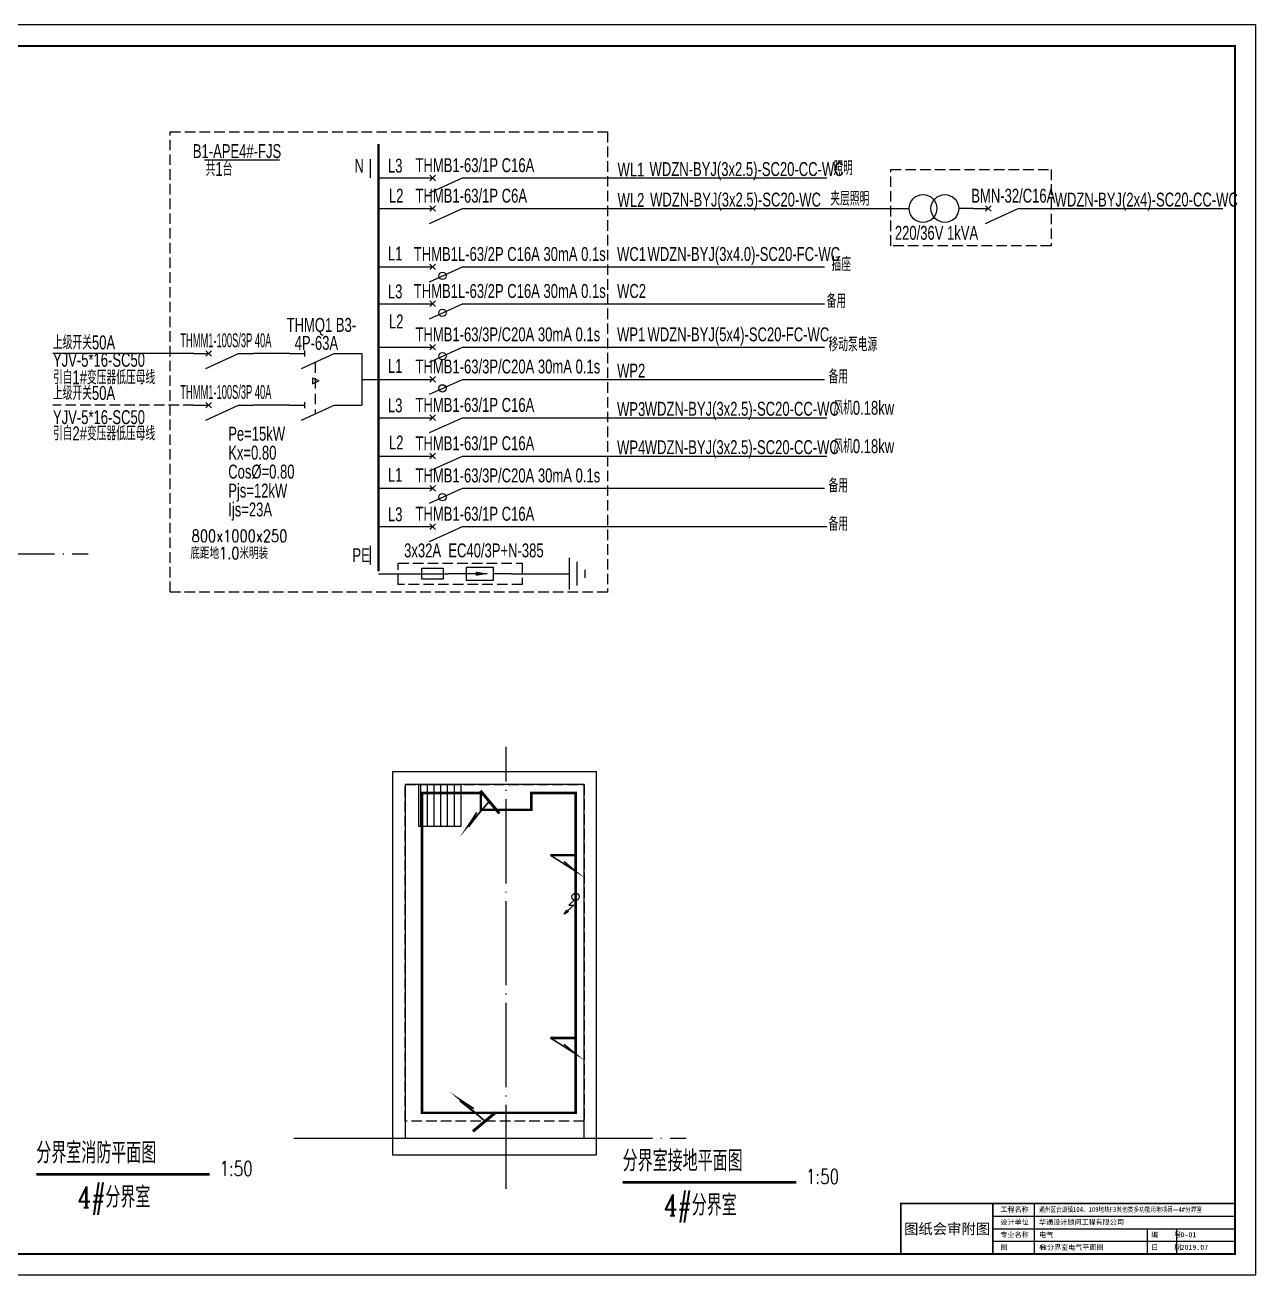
# Model space of a CAD drawing. Extents: x 532544 to 585094, y 87854 to 151914.
# Drawn here: x 555851 to 585094, y 122214 to 151914 of the extents above; entities that cross this region are included whole.
import ezdxf
from ezdxf.enums import TextEntityAlignment as Align

# ---------------------------------------------------------------- set-up
doc = ezdxf.new("R2010")
doc.units = 0
doc.header["$LTSCALE"] = 1000
doc.header["$MEASUREMENT"] = 0
for name, pattern in [('CENTER', [2, 1.25, -0.25, 0.25, -0.25]), ('CONTINOUS', [0]), ('DASH', [0.35, 0.25, -0.1]), ('DIVIDE', [1.25, 0.5, -0.25, 0, -0.25, 0, -0.25]), ('DOTE', [2.42, 2, -0.2, 0.02, -0.2]), ('HIDDEN', [0.375, 0.25, -0.125])]:
    doc.linetypes.add(name, pattern=pattern)
for name, color, linetype in [('00-图签', 7, 'Continuous'), ('A_AXIS-轴线', 1, 'DOTE'), ('A_STR-砌块墙', 121, 'Continuous'), ('DIM_SYMB', 3, 'Continuous'), ('DOTLN', 2, 'Continuous'), ('DQ', 254, 'CONTINOUS'), ('ELEMENT', 3, 'Continuous'), ('GDXT', 3, 'Continuous'), ('GRD', 12, 'Continuous'), ('LGTDIM', 7, 'Continuous'), ('SIG_TEXT', 7, 'Continuous'), ('TEL_TEXT', 7, 'Continuous'), ('WINDOW', 2, 'Continuous'), ('WIRE-照明', 1, 'Continuous'), ('接地', 4, 'Continuous'), ('集水坑&', 6, 'Continuous')]:
    doc.layers.add(name, color=color, linetype=linetype)
doc.layers.add('biaozhu', color=7, linetype='Continuous', lineweight=13)
doc.styles.add('_COMPLEX', font='ros.shx', dxfattribs={"width": 0.7, "bigfont": 'jd.shx'})
doc.styles.add('B', font='ros.shx', dxfattribs={"width": 0.8, "bigfont": 'jd.shx'})
doc.styles.add('DIM_FONT', font='SIMPLEX', dxfattribs={"width": 0.7, "bigfont": 'GBCBIG'})
doc.styles.add('JD', font='romans.shx', dxfattribs={"width": 0.8, "bigfont": 'jd.shx'})
doc.styles.get("Standard").update_dxf_attribs({"font": 'gbenor.shx', "bigfont": 'gbcbig.shx'})
doc.styles.add('华文细黑', font='STXIHEI.TTF', dxfattribs={"height": 10})
doc.styles.add('长仿宋', font='complex.shx', dxfattribs={"width": 0.7, "bigfont": 'jd.shx'})

# ---------------------------------------------------------------- blocks, each defined once
blk = doc.blocks.new('A$C202D1A0E')
at = {"layer": 'LGTDIM', "color": 1, "linetype": 'Continuous'}
blk.add_line((9.23, 6.58), (5.73, 4.92), dxfattribs=at)
at = {"layer": 'LGTDIM', "color": 1, "linetype": 'Continuous', "const_width": 0.4}
blk.add_lwpolyline([(2.26, 3.21), (9.27, 6.88), (5.51, 5.5)], dxfattribs=at)
at = {"layer": 'WINDOW', "const_width": 0.7}
blk.add_lwpolyline([(0.28, 5.84), (4.53, 0.21)], dxfattribs=at)
blk = doc.blocks.new('试验端子')
at = {"layer": 'GRD', "linetype": 'Continuous', "ltscale": 1000}
h = blk.add_hatch(dxfattribs=at)
h.set_pattern_fill('ANSI32', angle=210.1836, style=0)
h.set_pattern_definition([(255.183623, (268201.1554, 119654.09475), (0.3625313754, -0.095895786), []), (255.183623, (268201.0026, 119654.00587), (0.3625313754, -0.095895786), [])])
h.paths.add_polyline_path([(271933, 102404), (271969, 102369), (272031, 102461)])
at = {"layer": 'GRD', "color": 7, "linetype": 'Continuous', "ltscale": 1000}
for p, q in [((271789, 102129), (271918, 102251)), ((271802, 102251), (271951, 102386)), ((271933, 102404), (272031, 102461)), ((271969, 102369), (271933, 102404)), ((272031, 102461), (271969, 102369))]:
    blk.add_line(p, q, dxfattribs=at)
at = {"layer": 'GRD', "color": 7, "linetype": 'CENTER', "ltscale": 1000}
blk.add_line((271918, 102251), (271802, 102251), dxfattribs=at)
at = {"layer": 'GRD', "color": 7, "linetype": 'Continuous', "ltscale": 1000}
blk.add_circle((271758, 102048), 87, dxfattribs=at)
blk = doc.blocks.new('trwearew')
for p, q in [((-115, 0), (-115, 24)), ((-115, 24), (0, 24)), ((-115, 24), (0, 24)), ((-115, 24), (-115, 0)), ((-95.28, 0), (-95.28, 24)), ((-115, 18), (0, 18)), ((-115, 12), (0, 12)), ((-115, 12), (0, 12)), ((-41.7, 12), (-41.7, 0)), ((-27.69, 0), (-27.69, 12)), ((-115, 6), (0, 6))]:
    blk.add_line(p, q)
at = {"const_width": 0.8}
blk.add_lwpolyline([(0, 24), (-158.81, 24), (-158.81, 0)], dxfattribs=at)
at = {"style": '华文细黑'}
for s, p in [('工程名称', (-111.43, 22.35)), ('设计单位', (-111.43, 16.35)), ('华通设计顾问工程有限公司', (-93.05, 16.35)), ('专业名称', (-111.43, 10.35)), ('编    号', (-39.78, 10.35)), ('图        名', (-111.43, 4.35)), ('日    期', (-39.78, 4.35))]:
    blk.add_text(s, height=2.4, dxfattribs=at).set_placement(p, align=Align.TOP_LEFT)
at = {"insert": (-136.76, 11.67), "char_height": 5, "width": 58.4895, "attachment_point": 5, "style": '华文细黑'}
blk.add_mtext('图纸会审附图', dxfattribs=at)
blk = doc.blocks.new('M_M8')
for p, q in [((-0.25, -0.2), (0, -0.75)), ((0.05, -0.25), (-0.05, -0.25))]:
    blk.add_line(p, q)
for points in [[(0, 0), (0, -0.25)], [(0, -0.75), (0, -1)]]:
    blk.add_lwpolyline(points)
at = {"style": 'DIM_FONT', "width": 0.8, "flags": 9}
blk.add_attdef('S', (0.25, -0.5), '', height=0.2, dxfattribs=at)
blk = doc.blocks.new('M_M19DXM')
for p, q in [((-0.25, -0.2), (0, -0.75)), ((-0.047, -0.203), (0.047, -0.297)), ((-0.047, -0.297), (0.047, -0.203))]:
    blk.add_line(p, q)
for points in [[(0, 0), (0, -0.25)], [(0, -0.75), (0, -1)]]:
    blk.add_lwpolyline(points)
blk.add_circle((-0.151, -0.417), 0.0615)
at = {"style": 'DIM_FONT', "width": 0.8, "flags": 9}
blk.add_attdef('S', (0.25, -0.5), '', height=0.2, dxfattribs=at)
blk = doc.blocks.new('M_M7')
for p, q in [((-0.25, -0.2), (0, -0.75)), ((-0.047, -0.297), (0.047, -0.203)), ((-0.047, -0.203), (0.047, -0.297))]:
    blk.add_line(p, q)
for points in [[(0, 0), (0, -0.25)], [(0, -0.75), (0, -1)]]:
    blk.add_lwpolyline(points)
at = {"width": 0.8, "flags": 9}
blk.add_attdef('S', (0.25, -0.5), '', height=0.2, dxfattribs=at)
blk = doc.blocks.new('M_M20')
blk.add_lwpolyline([(0, 0), (0, -0.167)])
for centre in [(0, -0.4), (0, -0.767)]:
    blk.add_circle(centre, 0.233)
at = {"width": 0.8, "flags": 9}
blk.add_attdef('S', (0.25, -0.5), '', height=0.2, dxfattribs=at)
blk = doc.blocks.new('M_M24')
for p, q in [((-0.25, -0.375), (0.25, -0.375)), ((-0.1875, -0.5), (0.1875, -0.5)), ((-0.0625, -0.625), (0.0625, -0.625))]:
    blk.add_line(p, q)
blk.add_lwpolyline([(0, 0), (0, -0.375)])
at = {"width": 0.8, "flags": 9}
blk.add_attdef('S', (0.25, -0.5), '', height=0.2, dxfattribs=at)
blk = doc.blocks.new('M_M17')
for p, q in [((-0.1, -0.717), (-0.1, -0.283)), ((-0.1, -0.283), (0.1, -0.283)), ((0, -0.383), (0, -0.717)), ((0.1, -0.283), (0.1, -0.717)), ((0.1, -0.717), (-0.1, -0.717))]:
    blk.add_line(p, q)
for points in [[(0, 0), (0, -0.283)], [(0, -0.717), (0, -1)]]:
    blk.add_lwpolyline(points)
for points in [[(-0.033, -0.567), (0.033, -0.567), (0, -0.367), (0.033, -0.567)], [(0.033, -0.567), (0, -0.367), (-0.033, -0.567), (0.033, -0.567)], [(0, -0.367), (-0.033, -0.567), (0.033, -0.567), (0, -0.367)]]:
    blk.add_solid(points)
at = {"width": 0.8, "flags": 9}
blk.add_attdef('S', (0.25, -0.5), '', height=0.2, dxfattribs=at)

msp = doc.modelspace()

# ---------------------------------------------------------------- hatches: boundary and pattern name
at = {"layer": '集水坑&', "linetype": 'Continuous'}
h = msp.add_hatch(dxfattribs=at)
h.set_pattern_fill('ANSI31', color=256, scale=100, angle=45)
h.set_pattern_definition([(90, (457782.19, 68921.56), (-158.75, 1e-14), [])])
h.paths.add_polyline_path([(565204.6, 133867.8), (566204.6, 133867.8), (566204.6, 132867.8), (565204.6, 132867.8)])

# ---------------------------------------------------------------- linework, layer by layer
msp.add_line((560112.2, 148711.8), (561894.5, 148711.8))
for points in [[(564579.9, 125067.8), (569429.9, 125067.8), (569429.9, 134167.8), (564579.9, 134167.8)], [(564879.9, 125467.8), (569129.9, 125467.8), (569129.9, 133867.8), (564879.9, 133867.8)]]:
    msp.add_lwpolyline(points, close=True)
at = {"layer": '00-图签'}
msp.add_lwpolyline([(585093.5, 122214.3), (585093.5, 151914.3), (532543.5, 151914.3), (532543.5, 122214.3)], close=True, dxfattribs=at)
at = {"layer": '00-图签', "const_width": 50}
msp.add_lwpolyline([(584593.5, 122714.3), (584593.5, 151414.3), (533793.5, 151414.3), (533793.5, 122714.3)], close=True, dxfattribs=at)
at = {"layer": 'A_AXIS-轴线'}
for p, q in [((549710.8, 139346), (557352.1, 139346)), ((567279.9, 124259.2), (567279.9, 134763.2)), ((562238.4, 125467.8), (564803.5, 125467.8)), ((563914.2, 125467.8), (571555.5, 125467.8))]:
    msp.add_line(p, q, dxfattribs=at)
at = {"layer": 'A_STR-砌块墙', "linetype": 'DASH'}
msp.add_lwpolyline([(564879.9, 133867.8), (569129.9, 133867.8), (569129.9, 125867.8), (564879.9, 125867.8)], close=True, dxfattribs=at)
at = {"layer": 'DIM_SYMB', "const_width": 70}
for points in [[(556118.5, 124605.5), (560241.2, 124605.5)], [(570047.8, 124415.5), (574170.5, 124415.5)]]:
    msp.add_lwpolyline(points, dxfattribs=at)
at = {"layer": 'DOTLN', "linetype": 'DASH'}
for p, q in [((559297.5, 138438), (559297.5, 149375)), ((559297.5, 149375), (569691.5, 149375)), ((569691.5, 149375), (569691.5, 138438)), ((569691.5, 138438), (559297.5, 138438))]:
    msp.add_line(p, q, dxfattribs=at)
for points in [[(576416.4, 148479.9), (580225.7, 148479.9), (580225.7, 146667.4), (576416.4, 146667.4)], [(564717.4, 139131), (567664.5, 139131), (567664.5, 138621.4), (564717.4, 138621.4)]]:
    msp.add_lwpolyline(points, close=True, dxfattribs=at)
at = {"layer": 'ELEMENT'}
msp.add_lwpolyline([(565274, 138746.2), (565274, 139006.2), (565784, 139006.2), (565784, 138746.2)], close=True, dxfattribs=at)
at = {"layer": 'WIRE-照明'}
for p, q in [((564245.4, 148279.2), (565178.2, 148279.2)), ((566583.4, 148279.2), (574901.6, 148279.2)), ((564245.4, 147554), (565178.2, 147554)), ((566583.4, 147554), (567340.1, 147554)), ((567340.1, 147554), (576238.3, 147554)), ((574757.9, 147554), (576851.1, 147554)), ((578381.6, 147554), (578032.4, 147554)), ((579621.9, 147554), (584305.5, 147554)), ((564245.4, 146168.6), (565178.2, 146168.6)), ((566595.7, 146168.6), (574840.4, 146168.6)), ((564245.4, 145290.3), (565178.2, 145290.3)), ((566595.7, 145290.3), (574840.4, 145290.3)), ((559860.6, 144108.9), (556514.8, 144108.9)), ((562133.1, 144108.9), (561278.1, 144108.9)), ((563513.8, 144108.9), (563854.3, 144108.9)), ((563854.3, 144108.9), (563854.3, 142881.2)), ((564245.4, 144259.4), (565178.2, 144259.4)), ((566595.7, 144259.4), (574840.4, 144259.4)), ((562682.1, 143528.5), (562682.1, 143389.3)), ((562682.1, 143528.5), (562832.9, 143458.9)), ((562682.1, 143389.3), (562832.9, 143458.9)), ((563854.3, 143495.1), (564245.4, 143495)), ((564245.4, 143495), (565178.2, 143495)), ((566595.7, 143495), (574840.4, 143495)), ((562133.1, 142881.2), (561278.1, 142881.2)), ((563510.7, 142881.2), (563854.3, 142881.2)), ((564245.4, 142583.5), (565178.2, 142583.5)), ((566583.4, 142583.5), (574901.6, 142583.5)), ((564245.4, 141672), (565178.2, 141672)), ((566583.4, 141672), (574901.6, 141672)), ((564245.4, 140907.6), (565178.2, 140907.6)), ((566595.7, 140907.6), (574840.4, 140907.6)), ((564245.4, 139996.1), (565178.2, 139996.1)), ((566583.4, 139996.1), (574901.6, 139996.1)), ((564245.4, 138876.1), (565906.4, 138876.2)), ((567406.4, 138876.2), (568219.5, 138876.2))]:
    msp.add_line(p, q, dxfattribs=at)
at = {"layer": 'WIRE-照明', "linetype": 'HIDDEN'}
msp.add_line((562740.5, 143901.7), (562740.5, 142674), dxfattribs=at)
at = {"layer": 'WIRE-照明', "linetype": 'DASH'}
msp.add_line((559860.6, 142881.2), (556514.8, 142881.2), dxfattribs=at)
at = {"layer": 'WIRE-照明', "const_width": 56.7}
msp.add_lwpolyline([(564245.4, 138930.5), (564245.4, 149083)], dxfattribs=at)
at = {"layer": 'WIRE-照明', "linetype": 'Continuous', "const_width": 33.1}
for points in [[(564056.4, 148276.4), (564056.4, 148730.9)], [(564056.4, 139092.8), (564056.4, 139547.1)]]:
    msp.add_lwpolyline(points, dxfattribs=at)
at = {"layer": '接地', "color": 4, "linetype": 'DIVIDE', "ltscale": 500, "const_width": 60}
msp.add_lwpolyline([(565279.9, 133667.8), (566679.9, 133667.8), (566679.9, 133267.8), (567879.9, 133267.8), (567879.9, 133667.8), (568929.9, 133667.8), (568929.9, 126067.8), (565279.9, 126067.8)], close=True, dxfattribs=at)
for points in [[(568329.9, 132188), (568929.9, 132188)], [(568329.9, 127847.5), (568929.9, 127847.5)]]:
    msp.add_lwpolyline(points, dxfattribs=at)
at = {"layer": '接地', "color": 4, "linetype": 'Continuous', "ltscale": 1000, "const_width": 36}
for points in [[(568329.9, 132188.5), (568931.5, 131807.4), (568654.4, 132038.6)], [(568329.9, 127847.5), (568931.5, 127466.4), (568654.4, 127697.6)]]:
    msp.add_lwpolyline(points, dxfattribs=at)
at = {"layer": '集水坑&', "linetype": 'Continuous'}
msp.add_lwpolyline([(565204.6, 133867.8), (566204.6, 133867.8), (566204.6, 132867.8), (565204.6, 132867.8)], close=True, dxfattribs=at)

# ---------------------------------------------------------------- block references
at = {"ltscale": 1000, "xscale": -99.99999999892424, "yscale": 99.99999999976717, "zscale": 100}
for p, rotation in [((567243.8, 133615.5), 76.89864194802907), ((566927.6, 125503.9), 346.898641948029)]:
    msp.add_blockref('A$C202D1A0E', p, dxfattribs=dict(at, rotation=rotation))
at = {"xscale": 50, "yscale": 50, "zscale": 50}
msp.add_blockref('trwearew', (584593.5, 122714.3), dxfattribs=at)
at = {"layer": 'biaozhu', "color": 0, "rotation": 180}
msp.add_blockref('试验端子', (840688.2, 233249.5), dxfattribs=at)
at = {"layer": 'DQ', "xscale": 1417.5, "yscale": 1417.5, "zscale": 1417.5, "rotation": 90}
for p in [(562133.1, 144108.9), (562133.1, 142881.2)]:
    msp.add_blockref('M_M8', p, dxfattribs=at)
at = {"layer": 'ELEMENT', "color": 4, "xscale": 1417.5, "yscale": 1417.5, "zscale": 1417.5, "rotation": 90}
for name, p in [('M_M7', (565178.2, 148279.2)), ('M_M7', (565178.2, 147554)), ('M_M20', (576614.9, 147554)), ('M_M7', (578381.6, 147554)), ('M_M7', (559860.6, 144108.9)), ('M_M7', (565178.2, 144259.4)), ('M_M7', (565178.2, 143495)), ('M_M7', (559860.6, 142881.2)), ('M_M7', (565178.2, 142583.5)), ('M_M7', (565178.2, 141672)), ('M_M7', (565178.2, 140907.6)), ('M_M7', (565178.2, 139996.1))]:
    msp.add_blockref(name, p, dxfattribs=at)
at = {"layer": 'ELEMENT'}
for name, p, xscale, yscale, zscale, rotation in [('M_M19DXM', (565178.2, 146168.6), 1417.5, 1417.5, 1417.5, 90), ('M_M19DXM', (565178.2, 145290.3), 1417.5, 1417.5, 1417.5, 90), ('M_M19DXM', (565178.2, 144259.4), 1417.5, 1417.5, 1417.5, 90), ('M_M19DXM', (565178.2, 143495), 1417.5, 1417.5, 1417.5, 90), ('M_M19DXM', (565178.2, 140907.6), 1417.5, 1417.5, 1417.5, 90), ('M_M17', (567406.4, 138876.2), -1500, 1500, 1500, 270), ('M_M24', (568219.5, 138876.2), 1500, 1500, 1500, 90)]:
    msp.add_blockref(name, p, dxfattribs=dict(at, xscale=xscale, yscale=yscale, zscale=zscale, rotation=rotation))

# ---------------------------------------------------------------- texts
at = {"color": 4, "style": '华文细黑', "width": 0.8}
msp.add_text('通州区台湖镇104、109地块F3其他类多功能用地项目', height=120, dxfattribs=at).set_placement((579940.8, 123831.7), align=Align.TOP_LEFT)
at = {"color": 2, "style": '华文细黑', "width": 0.8}
msp.add_text('——4#分界室', height=120, dxfattribs=at).set_placement((582971.6, 123831.7), align=Align.TOP_LEFT)
at = {"color": 4, "style": '华文细黑'}
msp.add_text('华通设计顾问工程有限公司', height=120, dxfattribs=at).set_placement((579940.8, 123531.7), align=Align.TOP_LEFT)
at = {"color": 2, "style": '华文细黑'}
for s, p in [('电气', (579940.8, 123231.7)), ('D-01', (583301.3, 123231.7)), ('4#分界室电气平面图', (579940.8, 122931.7)), ('2019.07', (583301.3, 122931.7))]:
    msp.add_text(s, height=120, dxfattribs=at).set_placement(p, align=Align.TOP_LEFT)
at = {"layer": 'GDXT', "color": 3, "linetype": 'Continuous', "style": '长仿宋', "width": 0.75}
for s, height, p in [('分界室消防平面图', 500, (556118.5, 124865.5)), ('分界室接地平面图', 500, (570047.8, 124675.5)), ('1:50', 350, (560472.2, 124567.9)), ('1:50', 350, (574401.5, 124377.9)), ('4#分界室', 500, (557101.1, 123814.4)), ('4#分界室', 500, (571030.4, 123624.4))]:
    msp.add_text(s, height=height, dxfattribs=at).set_placement(p)
at = {"layer": 'SIG_TEXT', "style": 'JD', "width": 0.8}
for s, p in [('800x1000x250', (559808.2, 139632.4)), ('底距地1.0米明装', (559779.7, 139224.8))]:
    msp.add_text(s, height=283.5, dxfattribs=at).set_placement(p)
at = {"layer": 'TEL_TEXT', "ltscale": 2, "style": '_COMPLEX', "width": 0.7}
for s, height, p in [('B1-APE4#-FJS', 330.75, (559837.3, 148752.4)), ('共1台', 330.75, (560142.3, 148328.4)), ('N', 330.7, (563676.6, 148403.5)), ('L3', 330.75, (564472.1, 148406.4)), ('THMB1-63/1P C16A', 330.75, (565127.1, 148418.3)), ('WL1', 330.75, (569927.6, 148316)), ('WDZN-BYJ(3x2.5)-SC20-CC-WC', 330.75, (570687.9, 148326)), ('照明', 330.75, (575053.6, 148348.6)), ('L2', 330.75, (564496.5, 147694.6)), ('THMB1-63/1P C6A', 330.75, (565127.1, 147693.1)), ('WL2', 330.75, (569927.6, 147590.8)), ('WDZN-BYJ(3x2.5)-SC20-WC', 330.75, (570700.1, 147600.8)), ('夹层照明', 330.75, (574980.6, 147623.3)), ('BMN-32/C16A', 330.75, (578330.5, 147693.1)), ('WDZN-BYJ(2x4)-SC20-CC-WC', 330.75, (580310.9, 147600.8)), ('220/36V 1kVA', 330.75, (576514.5, 146810.2)), ('L1', 330.75, (564472.1, 146321.2)), ('THMB1L-63/2P C16A 30mA 0.1s', 330.75, (565086.9, 146307.7)), ('WC1', 330.75, (569915.3, 146307.7)), ('WDZN-BYJ(3x4.0)-SC20-FC-WC', 330.75, (570638.9, 146307.7)), ('插座', 330.75, (575011, 146068.3)), ('L3', 330.75, (564472.1, 145417.6)), ('THMB1L-63/2P C16A 30mA 0.1s', 330.75, (565086.9, 145429.4)), ('WC2', 330.75, (569915.3, 145429.4)), ('备用', 330.75, (574894.5, 145190.1)), ('L2', 330.75, (564496.5, 144705.7)), ('THMB1-63/3P/C20A 30mA 0.1s', 330.75, (565127.1, 144398.5)), ('WP1', 330.75, (569915.3, 144398.5)), ('WDZN-BYJ(5x4)-SC20-FC-WC', 330.75, (570638.9, 144398.5)), ('上级开关50A', 330.75, (556514.8, 144207.5)), ('移动泵电源', 330.75, (574938, 144159.2)), ('YJV-5*16-SC50', 330.75, (556514.8, 143793.7)), ('L1', 330.75, (564472.1, 143647.7)), ('THMB1-63/3P/C20A 30mA 0.1s', 330.75, (565127.1, 143634.2)), ('WP2', 330.75, (569915.3, 143534.7)), ('备用', 330.75, (574938, 143394.8)), ('引自1#变压器低压母线', 330.75, (556514.8, 143378.1)), ('上级开关50A', 330.75, (556514.8, 143006.5)), ('L3', 330.75, (564472.1, 142710.8)), ('THMB1-63/1P C16A', 330.75, (565127.1, 142722.6)), ('WDZN-BYJ(3x2.5)-SC20-CC-WC', 330.75, (570573.9, 142630.4)), ('风机0.18kw', 330.75, (575053.6, 142652.9)), ('YJV-5*16-SC50', 330.75, (556514.8, 142431.2)), ('引自2#变压器低压母线', 330.75, (556514.8, 142045.4)), ('Pe=15kW', 330.75, (560678.2, 142037.6)), ('L2', 330.75, (564496.5, 141828.4)), ('THMB1-63/1P C16A', 330.75, (565127.1, 141811.1)), ('WDZN-BYJ(3x2.5)-SC20-CC-WC', 330.75, (570573.9, 141718.8)), ('风机0.18kw', 330.75, (575053.6, 141741.4)), ('Kx=0.80', 330.75, (560678.2, 141587.6)), ('Cos%%C=0.80', 330.75, (560678.2, 141137.6)), ('L1', 330.75, (564472.1, 141060.3)), ('THMB1-63/3P/C20A 30mA 0.1s', 330.75, (565127.1, 141046.7)), ('备用', 330.75, (574938, 140807.4)), ('Pjs=12kW', 330.75, (560678.2, 140687.6)), ('Ijs=23A', 330.75, (560678.2, 140237.6)), ('THMB1-63/1P C16A', 330.75, (565127.1, 140135.2)), ('L3', 330.75, (564472.1, 140123.3)), ('备用', 330.75, (574938, 139895.8)), ('PE', 330.75, (563628.6, 139151.6))]:
    msp.add_text(s, height=height, dxfattribs=at).set_placement(p)
at = {"layer": 'TEL_TEXT', "linetype": 'Continuous', "style": 'B'}
for s, width, p in [('THMQ1 B3-', 0.7, (562065.1, 144622.9)), ('THMM1-100S/3P 40A', 0.5, (559541, 144257.4)), ('4P-63A', 0.7, (562256.3, 144195.6)), ('THMM1-100S/3P 40A', 0.5, (559541, 143029.7)), ('3x32A  EC40/3P+N-385', 0.7, (564857.3, 139265.2))]:
    msp.add_text(s, height=330.75, dxfattribs=dict(at, width=width)).set_placement(p)
at = {"layer": 'TEL_TEXT', "style": '_COMPLEX', "width": 0.7}
for s, p in [('WP3', (569915.3, 142623.1)), ('WP4', (569915.3, 141711.6))]:
    msp.add_text(s, height=330.75, dxfattribs=at).set_placement(p)

doc.saveas('drawing.dxf')
